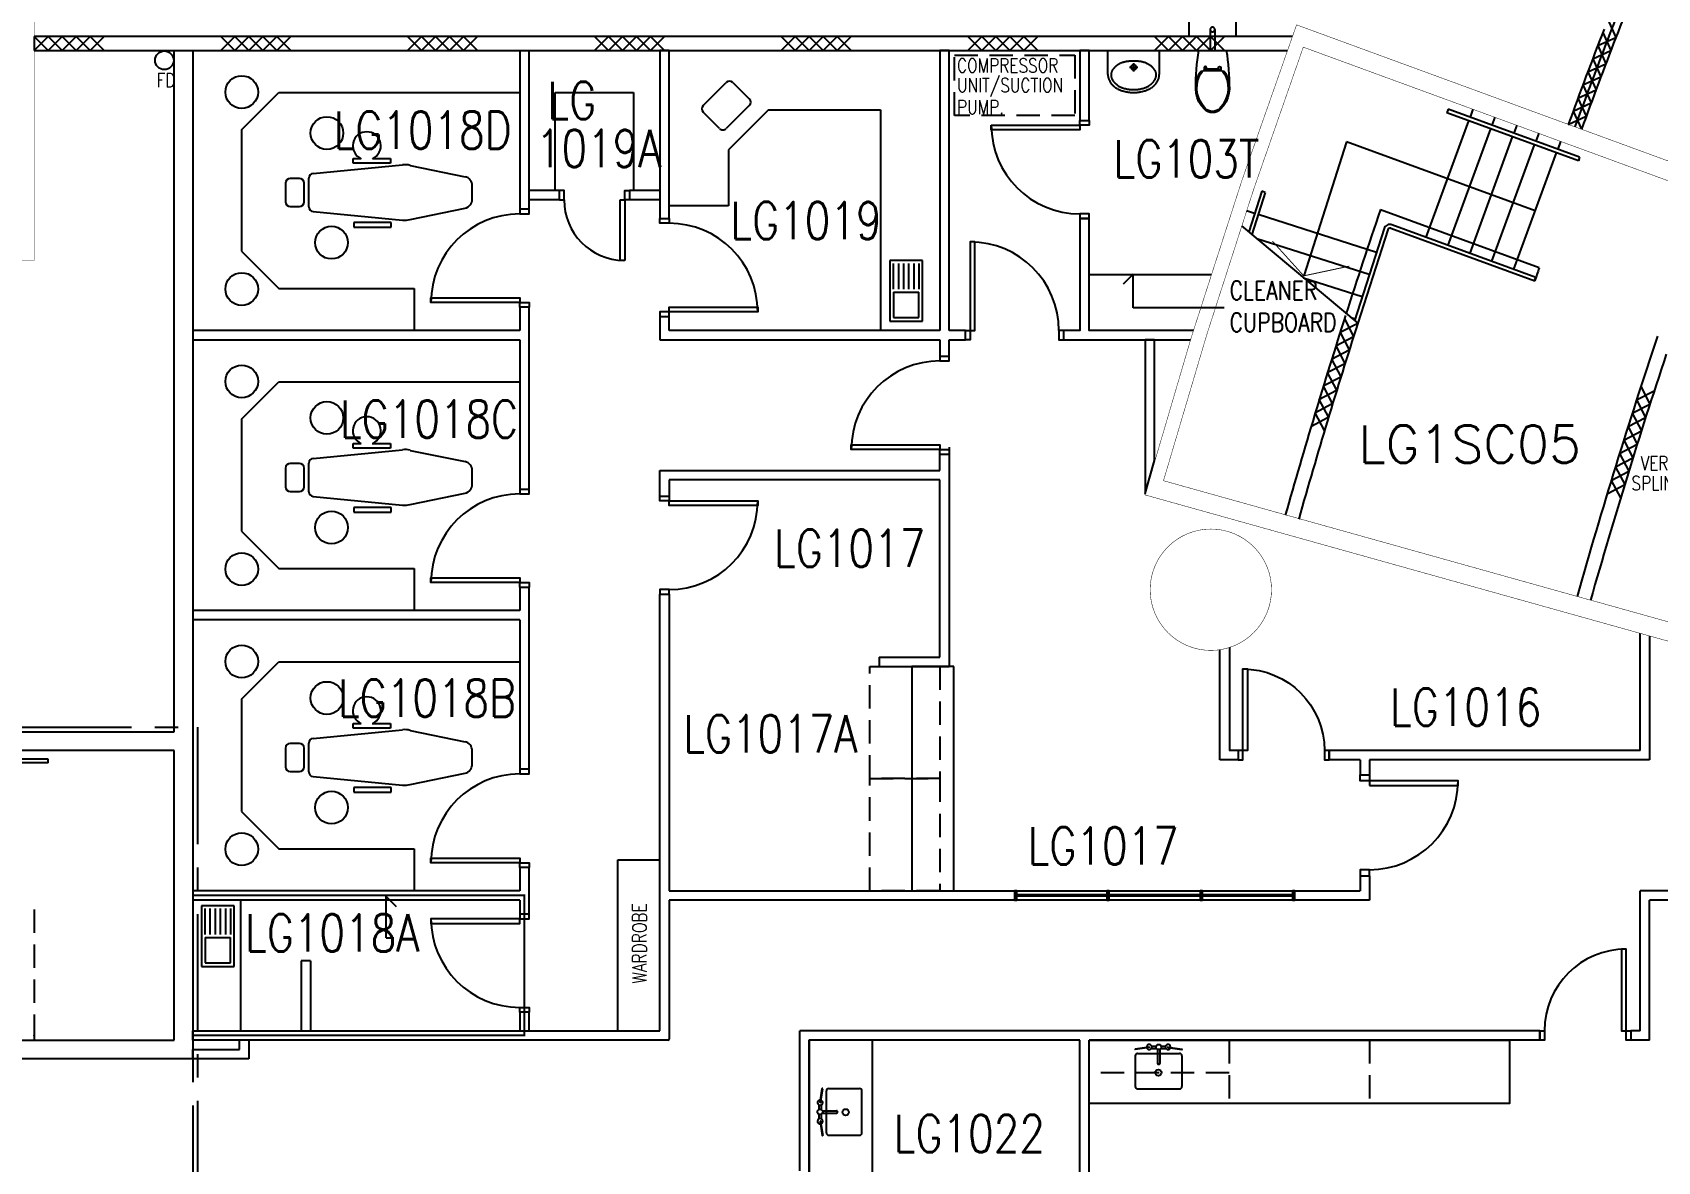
# Model space of a CAD drawing. Extents: x -163000 to 184253, y -124935 to 90032.
# Drawn here: x -78017 to -60614, y -77101 to -65007 of the extents above; entities that cross this region are included whole.
import ezdxf

# ---------------------------------------------------------------- set-up
doc = ezdxf.new("R2010")
doc.units = 0
doc.header["$LTSCALE"] = 1000
doc.header["$MEASUREMENT"] = 0
for name, pattern in [('s1118a$0$CENTER', [2, 1.25, -0.25, 0.25, -0.25]), ('s1118a$0$HIDDEN', [0.375, 0.25, -0.125]), ('s1118a$0$PHANTOM2', [1.25, 0.625, -0.125, 0.125, -0.125, 0.125, -0.125]), ('s4118a$0$HIDDEN', [0.375, 0.25, -0.125])]:
    doc.linetypes.add(name, pattern=pattern)
doc.layers.get('0').update_dxf_attribs({"linetype": 'CONTINUOUS'})
for name, color, linetype in [('s1118a$0$17', 14, 'CONTINUOUS'), ('s1118a$0$20', 7, 'CONTINUOUS'), ('s1118a$0$22', 7, 'CONTINUOUS'), ('s1118a$0$25', 7, 'CONTINUOUS'), ('s1118a$0$30', 2, 'CONTINUOUS'), ('s1118a$0$31', 10, 'CONTINUOUS'), ('s1118a$0$45', 7, 'CONTINUOUS'), ('s1118a$0$48', 7, 'CONTINUOUS'), ('s1118a$0$49', 7, 'CONTINUOUS'), ('s1118a$0$6', 7, 'CONTINUOUS'), ('s1118a$0$7', 7, 'CONTINUOUS'), ('s1118a$0$DIM', 6, 'CONTINUOUS'), ('s1118a$0$FURNITURE', 4, 'CONTINUOUS'), ('s1118a$0$ROOM-NO', 4, 'CONTINUOUS'), ('s4118a$0$11', 7, 'CONTINUOUS'), ('s4118a$0$17', 14, 'CONTINUOUS'), ('s4118a$0$20', 7, 'CONTINUOUS'), ('s4118a$0$21', 7, 'CONTINUOUS'), ('s4118a$0$22', 7, 'CONTINUOUS'), ('s4118a$0$25', 7, 'CONTINUOUS'), ('s4118a$0$30', 2, 'CONTINUOUS'), ('s4118a$0$48', 7, 'CONTINUOUS'), ('s4118a$0$6', 7, 'CONTINUOUS'), ('s4118a$0$DIM', 6, 'CONTINUOUS'), ('s4118a$0$FURNITURE', 4, 'CONTINUOUS'), ('s4118a$0$Glazed', 2, 'CONTINUOUS'), ('s4118a$0$ROOM-NO', 4, 'CONTINUOUS')]:
    doc.layers.add(name, color=color, linetype=linetype)
doc.styles.add('s1118a$0$STANDARD', font='SIMPLEX', dxfattribs={"width": 0.8})
doc.styles.add('s4118a$0$STANDARD', font='SIMPLEX')

# ---------------------------------------------------------------- blocks, each defined once
blk = doc.blocks.new('s1118a$0$CHAT15')
at = {"layer": 's1118a$0$22', "color": 14, "linetype": 'Continuous'}
for points in [[(0, 0), (0.15, 0.15), (0.3, 0), (0.45, 0.15), (0.6, 0), (0.75, 0.15)], [(0, 0.15), (0.15, 0), (0.3, 0.15), (0.45, 0), (0.6, 0.15), (0.75, 0)]]:
    blk.add_lwpolyline(points, dxfattribs=at)
blk = doc.blocks.new('s1118a$0$WHB')
at = {"layer": 's1118a$0$49', "color": 2, "linetype": 'Continuous'}
for p, q in [((-0.275, -0.1358), (-0.275, -0.224)), ((-0.319, -0.18), (-0.231, -0.18))]:
    blk.add_line(p, q, dxfattribs=at)
blk.add_lwpolyline([(-0.5499, -0.257), (-0.5499, 0), (0, 0), (0, -0.257)], dxfattribs=at)
for points in [[(-0.2749, -0.1127, 0.004239), (-0.289204, -0.113251, 0.002651), (-0.3035, -0.114, 0.003533), (-0.31721, -0.114869, 0.006003), (-0.3309, -0.116, 0.015073), (-0.34193, -0.117427, 0.005128), (-0.3529, -0.1193, 0.012086), (-0.365606, -0.121897, 0.007915), (-0.3782, -0.125, 0.017555), (-0.394382, -0.129857, 0.016389), (-0.4102, -0.1358, 0.012678), (-0.421941, -0.140931, 0.028606), (-0.4332, -0.147, 0.005075), (-0.441524, -0.152288, 0.008504), (-0.4497, -0.1578, 0.002696), (-0.457488, -0.163282, 0.012777), (-0.4651, -0.169, 0.01603), (-0.471331, -0.174302, 0.016779), (-0.4772, -0.18, 0.006146), (-0.482301, -0.18541, 0.012077), (-0.4872, -0.191, 0.004888), (-0.491647, -0.196462, 0.003638), (-0.496, -0.202, 0.008947), (-0.499981, -0.207341, 0.006073), (-0.5038, -0.2128, 0.039408), (-0.506807, -0.218138, 0.017301), (-0.5092, -0.2238, 0.017623), (-0.513063, -0.234644, 0.033372), (-0.5158, -0.2458, 0.018563), (-0.516526, -0.251381, 0.012968), (-0.5169, -0.257, 0.012131), (-0.517005, -0.262402, 0.016663), (-0.5168, -0.2678, 0.029632), (-0.515325, -0.278934, 0.031912), (-0.5125, -0.2898, 0.01542), (-0.510432, -0.295474, 0.017108), (-0.508, -0.301, 0.002382), (-0.505364, -0.306433, 0.00952), (-0.5026, -0.3118, 0.009627), (-0.499383, -0.317448, 0.005168), (-0.496, -0.323, 0.013642), (-0.4923, -0.328605, 0.013648), (-0.4883, -0.334, 0.020386), (-0.483532, -0.339563, 0.012995), (-0.4784, -0.3448, 0.006177), (-0.472406, -0.350518, 0.012992), (-0.4662, -0.356, 0.001911), (-0.459656, -0.361407, -0.00085), (-0.4531, -0.3668, -0.002763), (-0.446549, -0.372299, 0.002623), (-0.44, -0.3778, 0.05247), (-0.430413, -0.38396, 0.00623), (-0.4201, -0.389, 0.021349), (-0.40648, -0.394932, 0.010161), (-0.3925, -0.4, 0.016064), (-0.372847, -0.406015, 0.009991), (-0.3529, -0.411, 0.017366), (-0.335986, -0.414265, 0.012989), (-0.3189, -0.4165, 0.01392), (-0.296931, -0.418207, 0.013692), (-0.2749, -0.4187, 0.012459), (-0.252921, -0.41804, 0.012166), (-0.231, -0.4163, 0.011998), (-0.213873, -0.414128, 0.016069), (-0.1969, -0.411, 0.011274), (-0.176834, -0.406224, 0.025447), (-0.1572, -0.4, 0.011112), (-0.144438, -0.394863, 0.017831), (-0.132, -0.389, 0.002905), (-0.121887, -0.383776, 0.025327), (-0.1121, -0.378, 0.00801), (-0.10424, -0.372551, 0.011565), (-0.0966, -0.3668, 0.003173), (-0.089937, -0.361475, 0.008314), (-0.0834, -0.356, 0.007853), (-0.077264, -0.350493, 0.007586), (-0.0713, -0.3448, 0.011579), (-0.066181, -0.339552, 0.019406), (-0.0614, -0.334, 0.014434), (-0.057382, -0.328617, 0.016024), (-0.0537, -0.323, 0.005126), (-0.050381, -0.31744, 0.007114), (-0.0472, -0.3118, 0.007738), (-0.044393, -0.306429, 0.002848), (-0.0417, -0.301, 0.021656), (-0.039297, -0.295482, 0.014757), (-0.0373, -0.2898, 0.027907), (-0.034472, -0.279028, 0.034296), (-0.033, -0.268, 0.016613), (-0.032856, -0.262501, 0.009533), (-0.033, -0.257, 0.010392), (-0.033345, -0.251385, 0.017332), (-0.034, -0.2458, 0.037977), (-0.036661, -0.234723, 0.020366), (-0.0406, -0.224, 0.016669), (-0.043134, -0.21826, 0.03136), (-0.0462, -0.2128, 0.006089), (-0.049858, -0.207335, 0.01105), (-0.0537, -0.202, 0.005719), (-0.05808, -0.196344, 0.006781), (-0.0626, -0.1908, 0.012108), (-0.067454, -0.185313, 0.005553), (-0.0725, -0.18, 0.016017), (-0.078354, -0.174343, 0.010389), (-0.0845, -0.169, 0.020034), (-0.092125, -0.163162, 0.010765), (-0.1001, -0.1578, 0.013175), (-0.109299, -0.15223, 0.005172), (-0.1187, -0.147, 0.012528), (-0.130085, -0.141168, 0.007684), (-0.1417, -0.1358, 0.017552), (-0.156402, -0.129848, 0.019466), (-0.1715, -0.125, 0.012068), (-0.184124, -0.121804, 0.015156), (-0.1969, -0.1193, 0.00473), (-0.20783, -0.117603, 0.008692), (-0.2188, -0.1162, 0.005092), (-0.232536, -0.114838, 0.0067), (-0.2463, -0.1138, 0.005974), (-0.260594, -0.113101, 0.004448), (-0.2749, -0.1127)], [(-0.5499, -0.257, -0.002263), (-0.549724, -0.267938, 0.036796), (-0.5488, -0.2788, 0.020421), (-0.546385, -0.289895, 0.014498), (-0.5432, -0.3008, 0.010932), (-0.539394, -0.312137, 0.038908), (-0.5345, -0.323, 0.008498), (-0.528085, -0.334012, 0.008482), (-0.5213, -0.3448, -0.000875), (-0.517665, -0.350522, 0.031206), (-0.5137, -0.356, 0.012082), (-0.508833, -0.361474, 0.003111), (-0.5038, -0.3668, 0.003418), (-0.498358, -0.372457, 0.006942), (-0.4928, -0.378, 0.02136), (-0.486346, -0.383668, 0.004577), (-0.4796, -0.389, 0.010329), (-0.472016, -0.394741, 0.020459), (-0.4641, -0.4, 0.011097), (-0.454214, -0.405612, 0.000222), (-0.4442, -0.411, 0.005265), (-0.433797, -0.416491, 0.003486), (-0.4233, -0.4218, 0.03693), (-0.407126, -0.428284, 0.017242), (-0.3903, -0.433, 0.00772), (-0.365676, -0.438744, 0.00623), (-0.3409, -0.4438, 0.007249), (-0.329931, -0.445752, 0.011082), (-0.3189, -0.4473, 0.017141), (-0.296937, -0.44907, 0.013335), (-0.2749, -0.4495, 0.011832), (-0.252918, -0.448864, 0.013868), (-0.231, -0.4471, 0.010346), (-0.219921, -0.445647, 0.007504), (-0.2089, -0.4438, 0.007334), (-0.183976, -0.438946, 0.014721), (-0.1593, -0.433, 0.021098), (-0.143742, -0.427981, 0.016671), (-0.1286, -0.4218, 0.002597), (-0.116958, -0.416588, 0.013831), (-0.1055, -0.411, 0.006107), (-0.095486, -0.405597, 0.013889), (-0.0857, -0.3998, 0.009703), (-0.077806, -0.394602, 0.01659), (-0.0702, -0.389, 0.007376), (-0.063502, -0.383568, 0.018682), (-0.0571, -0.3778, 0.004037), (-0.051612, -0.372338, 0.002917), (-0.0462, -0.3668, 0.003488), (-0.041091, -0.361454, 0.007308), (-0.0361, -0.356, 0.034111), (-0.032062, -0.350644, 0.001258), (-0.0284, -0.345, 0.012547), (-0.021568, -0.33404, 0.008451), (-0.0152, -0.3228, 0.032813), (-0.01028, -0.312022, 0.01499), (-0.0064, -0.3008, 0.017513), (-0.003328, -0.2899, 0.020828), (-0.0011, -0.2788, 0.031844), (-0.000225, -0.267931, -0.001864), (0, -0.257)]]:
    blk.add_lwpolyline(points, format="xyb", dxfattribs=at)
blk.add_circle((-0.274896, -0.179899), 0.0275, dxfattribs=at)
blk = doc.blocks.new('s1118a$0$WC')
at = {"layer": 's1118a$0$49', "color": 14, "linetype": 'Continuous'}
for p, q in [((-0.076, 0.214), (-0.076, 0.199)), ((0.076, 0.199), (-0.076, 0.199)), ((0.076, 0.214), (0.076, 0.199))]:
    blk.add_line(p, q, dxfattribs=at)
at = {"layer": 's1118a$0$49', "color": 14, "linetype": 's1118a$0$HIDDEN'}
for p, q in [((-0.025, -0.225), (-0.025, 0)), ((0.025, -0.225), (0.025, 0))]:
    blk.add_line(p, q, dxfattribs=at)
at = {"layer": 's1118a$0$49', "color": 14, "linetype": 'Continuous'}
for points in [[(0.106, 0.223), (0.123, 0.223, 0.064397), (0.151, 0.267, 0.312063), (0.087, 0.629, 0.200897), (0, 0.665, 0.200897), (-0.087, 0.629, 0.312063), (-0.151, 0.267, 0.064397), (-0.123, 0.223), (-0.106, 0.223)], [(-0.18, 0.406, 0.045439), (-0.147, 0), (0.147, 0, 0.045439), (0.18, 0.406, -0.205215)], [(-0.064, 0.199), (-0.064, 0.184, -1), (-0.088, 0.184), (-0.088, 0.214)], [(0.064, 0.199), (0.064, 0.184, 1), (0.088, 0.184), (0.088, 0.214)]]:
    blk.add_lwpolyline(points, format="xyb", dxfattribs=at)
blk.add_lwpolyline([(0, 0.653, 0.200897), (-0.078, 0.62, 0.312063), (-0.139, 0.272, 0.096006), (-0.097, 0.214), (0.097, 0.214, 0.096006), (0.139, 0.272, 0.312063), (0.078, 0.62, 0.200897)], format="xyb", close=True, dxfattribs=at)
blk.add_lwpolyline([(-0.25, -0.325), (0.25, -0.325), (0.25, -0.15), (-0.25, -0.15)], close=True, dxfattribs=at)
at = {"layer": 's1118a$0$49', "color": 14, "linetype": 's1118a$0$HIDDEN'}
blk.add_circle((0, -0.225), 0.025, dxfattribs=at)
blk = doc.blocks.new('s1118a$0$MedicalSink')
at = {"layer": 's1118a$0$6'}
for p, q in [((-14273, 4724), (-14273, 4573)), ((-14247, 4724), (-14247, 4573)), ((-14257, 4563), (-14263, 4563))]:
    blk.add_line(p, q, dxfattribs=at)
blk.add_circle((-14260, 4748), 28, dxfattribs=at)
for centre, radius, start, end in [((-14360, 4748), 28, 202.4897, 192.2151), ((-14160, 4748), 28, 347.5759, 337.2985), ((-14263, 4573), 10, 180, 269.4331), ((-14257, 4573), 10, 269.4331, 0)]:
    blk.add_arc(centre, radius, start, end, dxfattribs=at)
at = {"layer": 's1118a$0$DIM', "linetype": 'Continuous'}
for p, q in [((-14513, 4723), (-14513, 4722)), ((-14363, 4748), (-14512, 4725)), ((-14362, 4743), (-14511, 4720)), ((-14360, 4747), (-14360, 4746)), ((-14336, 4734), (-14284, 4734)), ((-14334, 4759), (-14286, 4759)), ((-14236, 4734), (-14184, 4734)), ((-14234, 4759), (-14186, 4759)), ((-14161, 4747), (-14161, 4746)), ((-14160, 4743), (-14011, 4720)), ((-14158, 4748), (-14009, 4725)), ((-14008, 4723), (-14008, 4722))]:
    blk.add_line(p, q, dxfattribs=at)
blk.add_circle((-14263, 4474), 34.1, dxfattribs=at)
for centre, start, end in [((-14511, 4723), 103.0174, 193.0174), ((-14511, 4722), 193.0174, 283.0174), ((-14362, 4746), 13.0174, 103.0174), ((-14362, 4745), 283.0174, 13.0174), ((-14159, 4746), 76.9826, 166.9826), ((-14159, 4745), 166.9826, 256.9826), ((-14010, 4722), 256.9826, 346.9826), ((-14010, 4723), 346.9826, 76.9826)]:
    blk.add_arc(centre, 2, start, end, dxfattribs=at)
at = {"layer": 's1118a$0$FURNITURE', "linetype": 'Continuous'}
for p, q in [((-14510, 4655), (-14510, 4324)), ((-14485, 4680), (-14035, 4680)), ((-14010, 4655), (-14010, 4324)), ((-14485, 4299), (-14035, 4299))]:
    blk.add_line(p, q, dxfattribs=at)
for centre, start, end in [((-14485, 4655), 90, 180), ((-14035, 4655), 0, 90), ((-14485, 4324), 180, 270), ((-14035, 4324), 270, 0)]:
    blk.add_arc(centre, 25, start, end, dxfattribs=at)
blk = doc.blocks.new('s1118a')
at = {"layer": 's1118a$0$17'}
for p, q in [((-72375, -66700), (-72700, -66700)), ((-72375, -66800), (-72700, -66800)), ((-71300, -66700), (-71625, -66700)), ((-71300, -66800), (-71625, -66800)), ((-72800, -69900), (-72700, -69900)), ((-71300, -69975), (-71200, -69975)), ((-71300, -69975), (-71200, -69975)), ((-72800, -70950), (-72700, -70950)), ((-71300, -71025), (-71200, -71025)), ((-72800, -71200), (-76300, -71200)), ((-72800, -71300), (-76300, -71300)), ((-68949, -71700), (-68300, -71700)), ((-68949, -71800), (-68199, -71800)), ((-72700, -72900), (-72800, -72900)), ((-72700, -73950), (-72800, -73950)), ((-72800, -73950), (-72800, -74200)), ((-72800, -74200), (-76300, -74200)), ((-72800, -74300), (-76300, -74300)), ((-74230, -74704), (-74230, -74262)), ((-74230, -74262), (-74124, -74368)), ((-72800, -74300), (-72800, -74450)), ((-72700, -74450), (-72800, -74450)), ((-74230, -74704), (-74147, -74704)), ((-75040, -74950), (-75140, -74950)), ((-72700, -75500), (-72800, -75500)), ((-72800, -75500), (-72800, -75700))]:
    blk.add_line(p, q, dxfattribs=at)
at = {"layer": 's1118a$0$17', "linetype": 'Continuous'}
for p, q in [((-69800, -77200), (-69800, -75700)), ((-66800, -75700), (-69800, -75700)), ((-69700, -78690), (-69700, -75800)), ((-66800, -75800), (-69700, -75800))]:
    blk.add_line(p, q, dxfattribs=at)
at = {"layer": 's1118a$0$17', "linetype": 's1118a$0$PHANTOM2', "const_width": 20}
blk.add_lwpolyline([(-76300, -75750), (-72750, -75750), (-72750, -74250), (-76300, -74250)], dxfattribs=at)
at = {"layer": 's1118a$0$20', "color": 14, "linetype": 'Continuous'}
for p, q in [((-64526, -65050), (-78000, -65050)), ((-78000, -65050), (-78000, -65200)), ((-78000, -65200), (-64580, -65200)), ((-76500, -72500), (-76500, -65200)), ((-76500, -65200), (-76300, -65200)), ((-76300, -65200), (-76300, -76000)), ((-72800, -65200), (-72800, -66900)), ((-72700, -66900), (-72700, -65200)), ((-71200, -65200), (-71300, -65200)), ((-71300, -65200), (-71300, -67000)), ((-71200, -67000), (-71200, -65200)), ((-68299, -65200), (-68300, -68200)), ((-68200, -65200), (-68299, -65200)), ((-68200, -68200), (-68200, -65200)), ((-72375, -66800), (-72375, -66700)), ((-71625, -66700), (-71625, -66800)), ((-72700, -66900), (-72800, -66900)), ((-71300, -67000), (-71200, -67000)), ((-72700, -67950), (-72800, -67950)), ((-72800, -67950), (-72800, -68200)), ((-72700, -69900), (-72700, -67950)), ((-72800, -68200), (-76300, -68200)), ((-71300, -68050), (-71200, -68050)), ((-71300, -68050), (-71300, -68300)), ((-71200, -68200), (-71200, -68050)), ((-68300, -68200), (-71200, -68200)), ((-68025, -68200), (-68200, -68200)), ((-68025, -68300), (-68025, -68200)), ((-76300, -68300), (-72800, -68300)), ((-72800, -68300), (-72800, -69900)), ((-71300, -68300), (-68300, -68300)), ((-68300, -68300), (-68299, -68475)), ((-68200, -68475), (-68200, -68300)), ((-68200, -68300), (-68025, -68300)), ((-68299, -68475), (-68200, -68475)), ((-68300, -69700), (-68300, -69525)), ((-68300, -69525), (-68199, -69525)), ((-68200, -69450), (-68199, -71800)), ((-71300, -69700), (-68300, -69700)), ((-71300, -69975), (-71300, -69700)), ((-71300, -69700), (-68300, -69700)), ((-71300, -69975), (-71300, -69700)), ((-68300, -69800), (-71200, -69800)), ((-71200, -69800), (-71200, -69975)), ((-68300, -69800), (-71200, -69800)), ((-71200, -69800), (-71200, -69975)), ((-68300, -71700), (-68300, -69800)), ((-72800, -70950), (-72800, -71200)), ((-72700, -72900), (-72700, -70950)), ((-71300, -75690), (-71300, -71025)), ((-71200, -71025), (-71200, -74200)), ((-72800, -71300), (-72800, -72900)), ((-68300, -71300), (-68300, -71275)), ((-68300, -71300), (-68300, -71275)), ((-68949, -71700), (-68949, -71800)), ((-81350, -72500), (-76500, -72500)), ((-76500, -72700), (-81550, -72700)), ((-76500, -75800), (-76500, -72700)), ((-72700, -74450), (-72700, -73950)), ((-71300, -75700), (-71300, -73815)), ((-71200, -74200), (-67500, -74200)), ((-67500, -74300), (-71200, -74300)), ((-71200, -74300), (-71200, -75790)), ((-75140, -74950), (-75140, -75700)), ((-75040, -74950), (-75040, -75700)), ((-72700, -75700), (-72700, -75500)), ((-76300, -75800), (-76300, -75700)), ((-76300, -75700), (-71300, -75700)), ((-76300, -75700), (-71310, -75700)), ((-83250, -75800), (-76500, -75800)), ((-75800, -75800), (-76300, -75800)), ((-71210, -75800), (-76300, -75800)), ((-75800, -75900), (-75800, -75800)), ((-75700, -75800), (-75700, -76000)), ((-76300, -76000), (-83450, -76000)), ((-77200, -76000), (-77300, -76000)), ((-76300, -76000), (-76300, -75900)), ((-76300, -75900), (-75800, -75900)), ((-75700, -76000), (-76300, -76000))]:
    blk.add_line(p, q, dxfattribs=at)
at = {"layer": 's1118a$0$20', "color": 14, "linetype": 'Continuous', "const_width": 5}
blk.add_lwpolyline([(-79700, -67450), (-79700, -67250), (-78200, -67250), (-78200, -54850), (-78000, -54850), (-78000, -56150), (-75000, -56150), (-75000, -54850), (-74800, -54850), (-74800, -56350), (-76300, -56350), (-76300, -56550), (-76500, -56550), (-76500, -56350), (-78000, -56350), (-78000, -59900), (-77775, -59900), (-77775, -60100), (-78000, -60100), (-78000, -67450)], close=True, dxfattribs=at)
at = {"layer": 's1118a$0$20', "color": 14, "linetype": 'Continuous'}
blk.add_lwpolyline([(-66800, -65950), (-66700, -65950), (-66700, -65200), (-66800, -65200)], close=True, dxfattribs=at)
blk.add_lwpolyline([(-65585, -68200), (-66700, -68200), (-66700, -67000), (-66800, -67000), (-66800, -68200), (-66975, -68200), (-66975, -68300), (-65616, -68300)], dxfattribs=at)
for centre in [(-71310, -75690), (-71210, -75790)]:
    blk.add_arc(centre, 10, 270, 0, dxfattribs=at)
at = {"layer": 's1118a$0$25', "color": 10, "linetype": 'Continuous'}
for p, q in [((-77850, -72790), (-79872, -72790)), ((-77850, -72830), (-79861, -72830)), ((-77850, -72830), (-77850, -72790)), ((-77999, -75709), (-77999, -75799))]:
    blk.add_line(p, q, dxfattribs=at)
at = {"layer": 's1118a$0$25', "color": 10, "linetype": 's1118a$0$HIDDEN'}
blk.add_line((-78000, -74400), (-78000, -75800), dxfattribs=at)
at = {"layer": 's1118a$0$25', "color": 10, "linetype": 'Continuous'}
blk.add_point((-78000, -75750), dxfattribs=at)
at = {"layer": 's1118a$0$30', "color": 2, "linetype": 'Continuous'}
for p, q in [((-71725, -67450), (-71725, -66800)), ((-71725, -66800), (-71675, -66800)), ((-71675, -66800), (-71675, -67450)), ((-71675, -67450), (-71725, -67450))]:
    blk.add_line(p, q, dxfattribs=at)
for points in [[(-66800, -65950), (-66700, -65950), (-66700, -66000), (-66800, -66000)], [(-67750, -66000), (-66800, -66000), (-66800, -66050), (-67750, -66050)], [(-66800, -67000), (-66700, -67000), (-66700, -66950), (-66800, -66950)], [(-67975, -68200), (-67925, -68200), (-67925, -67250), (-67975, -67250)], [(-72800, -67900), (-73750, -67900), (-73750, -67850), (-72800, -67850)], [(-71200, -68000), (-71200, -67950), (-70250, -67950), (-70250, -68000)], [(-68299, -69475), (-69249, -69475), (-69249, -69425), (-68299, -69425)], [(-71200, -70025), (-70250, -70025), (-70250, -70075), (-71200, -70075)], [(-72800, -70900), (-73750, -70900), (-73750, -70850), (-72800, -70850)], [(-72800, -73900), (-73750, -73900), (-73750, -73850), (-72800, -73850)], [(-72800, -74500), (-73750, -74500), (-73750, -74550), (-72800, -74550)]]:
    blk.add_lwpolyline(points, close=True, dxfattribs=at)
for points in [[(-72375, -66800), (-72325, -66800), (-72325, -66700), (-72375, -66700)], [(-71625, -66800), (-71675, -66800), (-71675, -66700), (-71625, -66700)], [(-72800, -66900), (-72800, -66950), (-72700, -66950), (-72700, -66900)], [(-71200, -67000), (-71200, -67050), (-71300, -67050), (-71300, -67000)], [(-72800, -67950), (-72800, -67900), (-72700, -67900), (-72700, -67950)], [(-71200, -68050), (-71200, -68000), (-71300, -68000), (-71300, -68050)], [(-68025, -68200), (-67975, -68200), (-67975, -68300), (-68025, -68300)], [(-66975, -68200), (-67025, -68200), (-67025, -68300), (-66975, -68300)], [(-68299, -68475), (-68299, -68525), (-68199, -68525), (-68199, -68475)], [(-68299, -69525), (-68299, -69475), (-68199, -69475), (-68199, -69525)], [(-72800, -69900), (-72800, -69950), (-72700, -69950), (-72700, -69900)], [(-71200, -69975), (-71200, -70025), (-71300, -70025), (-71300, -69975)], [(-72800, -70950), (-72800, -70900), (-72700, -70900), (-72700, -70950)], [(-71200, -71025), (-71200, -70975), (-71300, -70975), (-71300, -71025)], [(-72800, -72900), (-72800, -72950), (-72700, -72950), (-72700, -72900)], [(-72800, -73950), (-72800, -73900), (-72700, -73900), (-72700, -73950)], [(-72800, -74450), (-72800, -74500), (-72700, -74500), (-72700, -74450)], [(-72800, -75500), (-72800, -75450), (-72700, -75450), (-72700, -75500)]]:
    blk.add_lwpolyline(points, dxfattribs=at)
at = {"layer": 's1118a$0$30'}
for points in [[(-67475, -74200), (-67500, -74200), (-67500, -74300), (-67475, -74300)], [(-69700, -78690), (-69020, -78690), (-69020, -75800), (-69700, -75800)]]:
    blk.add_lwpolyline(points, close=True, dxfattribs=at)
at = {"layer": 's1118a$0$30', "color": 2, "linetype": 'Continuous'}
for centre, start, end in [((-66800, -66000), 180, 270), ((-72800, -67900), 90, 180), ((-71200, -68000), 0, 90), ((-67975, -68200), 0, 90), ((-68299, -69475), 90, 180), ((-72800, -70900), 90, 180), ((-71200, -70025), 270, 0), ((-72800, -73900), 90, 180), ((-72800, -74500), 180, 270)]:
    blk.add_arc(centre, 950, start, end, dxfattribs=at)
at = {"layer": 's1118a$0$30'}
blk.add_arc((-71675, -66800), 650, 180, 269.1975, dxfattribs=at)
at = {"layer": 's1118a$0$31'}
for p, q in [((-75780, -66049), (-75380, -65649)), ((-70134, -65835), (-70565, -66265)), ((-70134, -65835), (-68934, -65835)), ((-68934, -65835), (-68935, -68200)), ((-75780, -66049), (-75780, -67350)), ((-70565, -66265), (-70565, -66865)), ((-75013, -66517), (-74055, -66424)), ((-74584, -66408), (-74584, -66358)), ((-74584, -66358), (-74497, -66358)), ((-74184, -66408), (-74584, -66408)), ((-74377, -66358), (-74184, -66358)), ((-74184, -66358), (-74184, -66408)), ((-73973, -66431), (-73384, -66552)), ((-75308, -66621), (-75308, -66821)), ((-75158, -66571), (-75258, -66571)), ((-75108, -66821), (-75108, -66621)), ((-75058, -66875), (-75058, -66567)), ((-73308, -66792), (-73308, -66649)), ((-75258, -66871), (-75158, -66871)), ((-75013, -66925), (-74055, -67017)), ((-73973, -67011), (-73384, -66890)), ((-70565, -66865), (-71200, -66865)), ((-74576, -67042), (-74576, -67092)), ((-74176, -67042), (-74576, -67042)), ((-74576, -67092), (-74176, -67092)), ((-74176, -67092), (-74176, -67042)), ((-75780, -67350), (-75380, -67750)), ((-73930, -67750), (-73930, -68200)), ((-75780, -69149), (-75380, -68749)), ((-75780, -69149), (-75780, -70350)), ((-74584, -69410), (-74497, -69410)), ((-74584, -69460), (-74584, -69410)), ((-74378, -69410), (-74184, -69410)), ((-74184, -69410), (-74184, -69460)), ((-75013, -69569), (-74055, -69476)), ((-74184, -69460), (-74584, -69460)), ((-73973, -69483), (-73384, -69604)), ((-75308, -69673), (-75308, -69873)), ((-75158, -69623), (-75258, -69623)), ((-75108, -69873), (-75108, -69673)), ((-75058, -69927), (-75058, -69619)), ((-73308, -69845), (-73308, -69701)), ((-75258, -69923), (-75158, -69923)), ((-73973, -70063), (-73384, -69942)), ((-75013, -69977), (-74055, -70069)), ((-74176, -70094), (-74576, -70094)), ((-74576, -70094), (-74576, -70144)), ((-74176, -70144), (-74176, -70094)), ((-74576, -70144), (-74176, -70144)), ((-75780, -70350), (-75380, -70750)), ((-73930, -70750), (-73930, -71200)), ((-75780, -72149), (-75380, -71750)), ((-75780, -72149), (-75780, -73350)), ((-75013, -72569), (-74055, -72476)), ((-74584, -72460), (-74584, -72410)), ((-74584, -72410), (-74497, -72410)), ((-74184, -72460), (-74584, -72460)), ((-74378, -72410), (-74184, -72410)), ((-74184, -72410), (-74184, -72460)), ((-73973, -72483), (-73384, -72604)), ((-75309, -72673), (-75309, -72873)), ((-75159, -72623), (-75259, -72623)), ((-75109, -72873), (-75109, -72673)), ((-75059, -72927), (-75059, -72619)), ((-73309, -72845), (-73309, -72701)), ((-75259, -72923), (-75159, -72923)), ((-75013, -72977), (-74055, -73069)), ((-73973, -73063), (-73384, -72942)), ((-74576, -73094), (-74576, -73144)), ((-74176, -73094), (-74576, -73094)), ((-74576, -73144), (-74176, -73144)), ((-74176, -73144), (-74176, -73094)), ((-75780, -73350), (-75380, -73750)), ((-73930, -73750), (-73930, -74200))]:
    blk.add_line(p, q, dxfattribs=at)
at = {"layer": 's1118a$0$31', "linetype": 'Continuous'}
for p, q in [((-75380, -65649), (-72800, -65649)), ((-75380, -67750), (-73930, -67750)), ((-75380, -68749), (-72800, -68749)), ((-75380, -70750), (-73930, -70750)), ((-75380, -71750), (-72800, -71750)), ((-75380, -73750), (-73930, -73750)), ((-71750, -73870), (-71300, -73870)), ((-71750, -75700), (-71750, -73870)), ((-75790, -74300), (-75790, -75700))]:
    blk.add_line(p, q, dxfattribs=at)
at = {"layer": 's1118a$0$31', "color": 10, "linetype": 'Continuous'}
for p, q in [((-72420, -66700), (-72420, -65650)), ((-72420, -65650), (-71580, -65650)), ((-71580, -65650), (-71580, -66700))]:
    blk.add_line(p, q, dxfattribs=at)
at = {"layer": 's1118a$0$31', "color": 2, "linetype": 'Continuous'}
blk.add_line((-66700, -67600), (-65396, -67600), dxfattribs=at)
at = {"layer": 's1118a$0$31'}
for centre in [(-74864, -66084), (-74815, -67258), (-74864, -69136), (-74815, -70310), (-74864, -72136), (-74815, -73310)]:
    blk.add_circle(centre, 175, dxfattribs=at)
for centre, radius, start, end in [((-74437, -66221), 150, 293.3915, 246.6085), ((-74033, -66673), 250, 76.0565, 95), ((-75258, -66621), 50, 90, 180), ((-75158, -66621), 50, 0, 90), ((-75008, -66567), 50, 95, 180), ((-73408, -66649), 100, 0, 76.0565), ((-75258, -66821), 50, 180, 270), ((-75158, -66821), 50, 270, 0), ((-73408, -66792), 100, 283.9435, 0), ((-75008, -66875), 50, 180, 265), ((-74033, -66768), 250, 265, 283.9435), ((-74437, -69273), 150, 293.3915, 246.6085), ((-75008, -69619), 50, 95, 180), ((-74033, -69725), 250, 76.0565, 95), ((-73408, -69701), 100, 0, 76.0565), ((-75258, -69673), 50, 90, 180), ((-75158, -69673), 50, 0, 90), ((-75258, -69873), 50, 180, 270), ((-75158, -69873), 50, 270, 0), ((-75008, -69927), 50, 180, 265), ((-73408, -69845), 100, 283.9435, 0), ((-74033, -69820), 250, 265, 283.9435), ((-74437, -72273), 150, 293.3915, 246.6085), ((-75009, -72619), 50, 95, 180), ((-74033, -72725), 250, 76.0565, 95), ((-75259, -72673), 50, 90, 180), ((-75159, -72673), 50, 0, 90), ((-73409, -72701), 100, 0, 76.0565), ((-75259, -72873), 50, 180, 270), ((-75159, -72873), 50, 270, 0), ((-73409, -72845), 100, 283.9435, 0), ((-75009, -72927), 50, 180, 265), ((-74033, -72820), 250, 265, 283.9435)]:
    blk.add_arc(centre, radius, start, end, dxfattribs=at)
at = {"layer": 's1118a$0$45', "color": 2, "linetype": 'Continuous'}
blk.add_circle((-76605, -65305), 100, dxfattribs=at)
at = {"layer": 's1118a$0$48'}
for p, q in [((-66231, -67597), (-66337, -67703)), ((-66231, -67955), (-66231, -67597)), ((-65254, -67955), (-66231, -67955))]:
    blk.add_line(p, q, dxfattribs=at)
at = {"layer": 's1118a$0$49', "linetype": 's1118a$0$HIDDEN'}
for p, q in [((-68144, -65250), (-66853, -65250)), ((-68144, -65897), (-68144, -65250)), ((-66853, -65250), (-66853, -65897)), ((-66853, -65897), (-68144, -65897))]:
    blk.add_line(p, q, dxfattribs=at)
at = {"layer": 's1118a$0$49'}
for p, q in [((-70836, -65789), (-70588, -65541)), ((-70518, -65541), (-70341, -65718)), ((-70659, -66036), (-70836, -65860)), ((-70341, -65789), (-70588, -66036)), ((-68485, -67450), (-68835, -67450)), ((-68835, -67450), (-68835, -68100)), ((-68796, -67758), (-68796, -67480)), ((-68741, -67758), (-68741, -67480)), ((-68686, -67758), (-68686, -67480)), ((-68631, -67758), (-68631, -67480)), ((-68576, -67758), (-68576, -67480)), ((-68521, -67758), (-68521, -67480)), ((-68485, -68100), (-68485, -67450)), ((-68795, -67790), (-68795, -68060)), ((-68795, -67790), (-68525, -67790)), ((-68525, -68060), (-68525, -67790)), ((-68835, -68100), (-68485, -68100)), ((-68795, -68060), (-68525, -68060)), ((-76207, -74362), (-76207, -75012)), ((-75857, -74362), (-76207, -74362)), ((-76168, -74670), (-76168, -74392)), ((-76113, -74670), (-76113, -74392)), ((-76058, -74670), (-76058, -74392)), ((-76003, -74670), (-76003, -74392)), ((-75948, -74670), (-75948, -74392)), ((-75893, -74670), (-75893, -74392)), ((-75857, -75012), (-75857, -74362)), ((-76167, -74702), (-75897, -74702)), ((-76167, -74702), (-76167, -74972)), ((-75897, -74972), (-75897, -74702)), ((-76167, -74972), (-75897, -74972)), ((-76207, -75012), (-75857, -75012))]:
    blk.add_line(p, q, dxfattribs=at)
for centre in [(-75777, -65645), (-75777, -67755), (-75777, -68745), (-75777, -70755), (-75777, -71745), (-75777, -73755)]:
    blk.add_circle(centre, 175, dxfattribs=at)
for centre, start, end in [((-70553, -65577), 45, 135), ((-70376, -65754), 315, 45), ((-70800, -65824), 135, 225), ((-70624, -66001), 225, 315)]:
    blk.add_arc(centre, 50, start, end, dxfattribs=at)
at = {"layer": 's1118a$0$7', "color": 4, "linetype": 's1118a$0$CENTER'}
for points in [[(-76298, -32288), (-76300, -32500), (-78250, -32500), (-78250, -72500), (-76300, -72500), (-76300, -82250), (-76306, -83300), (-76000, -83300), (-76000, -83500)], [(-76250, -32300), (-76250, -32550), (-78168, -32539), (-78207, -72450), (-76250, -72450), (-76250, -82200), (-76256, -83250), (-75950, -83250), (-75950, -83500)]]:
    blk.add_lwpolyline(points, dxfattribs=at)
at = {"layer": 's1118a$0$FURNITURE', "linetype": 's1118a$0$HIDDEN'}
for points in [[(-69049, -71800), (-68299, -71800), (-68299, -73000), (-69049, -73000)], [(-69049, -73000), (-68299, -73000), (-68299, -74200), (-69049, -74200)]]:
    blk.add_lwpolyline(points, close=True, dxfattribs=at)
at = {"layer": 's1118a$0$FURNITURE'}
blk.add_lwpolyline([(-68149, -71800), (-68599, -71800), (-68599, -74200), (-68149, -74200)], close=True, dxfattribs=at)
at = {"xscale": 999.9979999999999, "yscale": 999.9979999999999, "zscale": 1000}
for p in [(-78000, -65200), (-76000, -65200), (-74000, -65200), (-72000, -65200), (-70000, -65200), (-68000, -65200), (-66000, -65200)]:
    blk.add_blockref('s1118a$0$CHAT15', p, dxfattribs=at)
at = {"layer": 's1118a$0$49', "xscale": 999.9979999999999, "zscale": 1000}
for name, p, yscale in [('s1118a$0$WC', (-65380, -65200), -999.9979999999999), ('s1118a$0$WHB', (-65950, -65200), 999.9979999999999)]:
    blk.add_blockref(name, p, dxfattribs=dict(at, yscale=yscale))
at = {"layer": 's1118a$0$DIM', "rotation": 90}
blk.add_blockref('s1118a$0$MedicalSink', (-64835, -62310), dxfattribs=at)
at = {"layer": 's1118a$0$31', "style": 's1118a$0$STANDARD', "width": 0.8}
blk.add_text('WARDROBE', height=150, rotation=90, dxfattribs=at).set_placement((-71443, -75194))
at = {"layer": 's1118a$0$45', "color": 2, "linetype": 'Continuous', "style": 's1118a$0$STANDARD', "width": 0.8}
blk.add_text('FD', height=150, dxfattribs=at).set_placement((-76689, -65592))
at = {"layer": 's1118a$0$48', "style": 's1118a$0$STANDARD', "width": 0.8}
for s, p in [('CLEANER', (-65197, -67870)), ('CUPBOARD', (-65197, -68213))]:
    blk.add_text(s, height=200, dxfattribs=at).set_placement(p)
at = {"layer": 's1118a$0$49', "style": 's1118a$0$STANDARD', "width": 0.8}
for s, p in [('COMPRESSOR', (-68116, -65435)), ('UNIT/SUCTION', (-68116, -65647)), ('PUMP.', (-68116, -65882))]:
    blk.add_text(s, height=150, dxfattribs=at).set_placement(p)
at = {"layer": 's1118a$0$ROOM-NO', "style": 's1118a$0$STANDARD', "width": 0.8}
for s, p in [('LG', (-72502, -65935)), ('LG1018D', (-74793, -66252)), ('1019A', (-72626, -66449)), ('LG103T', (-66440, -66560)), ('LG1019', (-70543, -67222)), ('LG1018C', (-74724, -69348)), ('LG1017', (-70075, -70732)), ('LG1018B', (-74746, -72336)), ('LG1017A', (-71048, -72719)), ('LG1018A', (-75740, -74853))]:
    blk.add_text(s, height=400, dxfattribs=at).set_placement(p)
blk = doc.blocks.new('s4118a$0$d875')
at = {"layer": 's4118a$0$30', "color": 2, "linetype": 'Continuous'}
blk.add_lwpolyline([(-86449.9, -74949.9), (-86449.9, -74074.9), (-86499.9, -74074.9), (-86499.9, -74949.9)], close=True, dxfattribs=at)
at = {"layer": 's4118a$0$30'}
for points in [[(-87374.9, -74949.9), (-87324.9, -74949.9), (-87324.9, -75049.9), (-87374.9, -75049.9)], [(-86449.9, -74949.9), (-86399.9, -74949.9), (-86399.9, -75049.9), (-86449.9, -75049.9)]]:
    blk.add_lwpolyline(points, close=True, dxfattribs=at)
blk.add_arc((-86449.9, -74949.9), 875, 90, 180, dxfattribs=at)
blk = doc.blocks.new('s4118a$0$MedicalSink')
at = {"layer": 's4118a$0$6'}
for p, q in [((-14273, 4724), (-14273, 4573)), ((-14247, 4724), (-14247, 4573)), ((-14257, 4563), (-14263, 4563))]:
    blk.add_line(p, q, dxfattribs=at)
blk.add_circle((-14260, 4748), 28, dxfattribs=at)
for centre, radius, start, end in [((-14360, 4748), 28, 202.4897, 192.2151), ((-14160, 4748), 28, 347.5759, 337.2985), ((-14263, 4573), 10, 180, 269.4331), ((-14257, 4573), 10, 269.4331, 0)]:
    blk.add_arc(centre, radius, start, end, dxfattribs=at)
at = {"layer": 's4118a$0$DIM', "linetype": 'Continuous'}
for p, q in [((-14513, 4723), (-14513, 4722)), ((-14363, 4748), (-14512, 4725)), ((-14362, 4743), (-14511, 4720)), ((-14360, 4747), (-14360, 4746)), ((-14336, 4734), (-14284, 4734)), ((-14334, 4759), (-14286, 4759)), ((-14236, 4734), (-14184, 4734)), ((-14234, 4759), (-14186, 4759)), ((-14161, 4747), (-14161, 4746)), ((-14160, 4743), (-14011, 4720)), ((-14158, 4748), (-14009, 4725)), ((-14008, 4723), (-14008, 4722))]:
    blk.add_line(p, q, dxfattribs=at)
blk.add_circle((-14263, 4474), 34.1, dxfattribs=at)
for centre, start, end in [((-14511, 4723), 103.0174, 193.0174), ((-14511, 4722), 193.0174, 283.0174), ((-14362, 4746), 13.0174, 103.0174), ((-14362, 4745), 283.0174, 13.0174), ((-14159, 4746), 76.9826, 166.9826), ((-14159, 4745), 166.9826, 256.9826), ((-14010, 4722), 256.9826, 346.9826), ((-14010, 4723), 346.9826, 76.9826)]:
    blk.add_arc(centre, 2, start, end, dxfattribs=at)
at = {"layer": 's4118a$0$FURNITURE', "linetype": 'Continuous'}
for p, q in [((-14510, 4655), (-14510, 4324)), ((-14485, 4680), (-14035, 4680)), ((-14010, 4655), (-14010, 4324)), ((-14485, 4299), (-14035, 4299))]:
    blk.add_line(p, q, dxfattribs=at)
for centre, start, end in [((-14485, 4655), 90, 180), ((-14035, 4655), 0, 90), ((-14485, 4324), 180, 270), ((-14035, 4324), 270, 0)]:
    blk.add_arc(centre, 25, start, end, dxfattribs=at)
blk = doc.blocks.new('s4118a')
at = {"layer": 's4118a$0$11', "color": 14, "linetype": 'Continuous', "const_width": 5}
for points in [[(-64480, -64925, 0.019272), (-66104, -69960, 0.019272)], [(-64408, -65164, 0.017812), (-65905, -69808, 0.017812)]]:
    blk.add_lwpolyline(points, format="xyb", dxfattribs=at)
for points in [[(-64408, -65164), (-58774, -67228), (-58706, -67041), (-64480, -64925)], [(-65906, -69808), (-61331, -71088), (-61282, -71101), (-60128, -71424), (-60182, -71616), (-66104, -69960)]]:
    blk.add_lwpolyline(points, dxfattribs=at)
at = {"layer": 's4118a$0$11', "color": 14, "linetype": 'Continuous'}
for radius, start, end in [(67149, 162.25872, 164.16571), (66999, 162.29264, 164.16571), (63905, 161.53366, 164.15082), (63755, 161.67247, 164.1503)]:
    blk.add_arc((0, -88500), radius, start, end, dxfattribs=at)
at = {"layer": 's4118a$0$17', "linetype": 'Continuous'}
for p, q in [((-65106, -72700), (-65200, -72700)), ((-65106, -72700), (-65199, -72700)), ((-60800, -72700), (-64131, -72700)), ((-65106, -72800), (-65300, -72800)), ((-63800, -72800), (-64131, -72800)), ((-63800, -72800), (-63800, -72960)), ((-60699, -72800), (-63699, -72800)), ((-63800, -74040), (-63800, -74200)), ((-63700, -74040), (-63700, -74100)), ((-60800, -75700), (-60800, -74200)), ((-57800, -74200), (-60800, -74200)), ((-60700, -75800), (-60700, -74300)), ((-57800, -74300), (-60700, -74300)), ((-61875, -75700), (-68300, -75700)), ((-60800, -75700), (-60900, -75700)), ((-60800, -75700), (-60900, -75700)), ((-66800, -75800), (-68300, -75800)), ((-66800, -77625), (-66800, -75800)), ((-66700, -77625), (-66700, -75800)), ((-61875, -75800), (-66700, -75800)), ((-60800, -75800), (-60900, -75800)), ((-60700, -75800), (-60900, -75800))]:
    blk.add_line(p, q, dxfattribs=at)
at = {"layer": 's4118a$0$17'}
for p, q in [((-65106, -72700), (-65106, -72800)), ((-64131, -72700), (-64131, -72800)), ((-63800, -72960), (-63700, -72960)), ((-63800, -74040), (-63700, -74040)), ((-61875, -75700), (-61875, -75800)), ((-60900, -75700), (-60900, -75800))]:
    blk.add_line(p, q, dxfattribs=at)
blk.add_lwpolyline([(-66000, -68300), (-66100, -68300), (-66100, -69945), (-66000, -69592)], close=True, dxfattribs=at)
at = {"layer": 's4118a$0$20', "color": 14, "linetype": 'Continuous'}
for p, q in [((-60800, -72700), (-60800, -71444)), ((-60699, -71472), (-60699, -72800)), ((-65300, -72800), (-65300, -71619)), ((-65199, -71595), (-65199, -72700)), ((-63699, -72800), (-63699, -72960)), ((-63699, -74040), (-63699, -74300)), ((-67475, -74200), (-63800, -74200)), ((-63699, -74300), (-67475, -74300))]:
    blk.add_line(p, q, dxfattribs=at)
for radius, start, end in [(65405, 158.08118, 159.91871), (65555, 158.96544, 159.91863)]:
    blk.add_arc((0, -88500), radius, start, end, dxfattribs=at)
at = {"layer": 's4118a$0$22', "color": 14, "linetype": 'Continuous'}
for p, q in [((-61147, -64867), (-61061, -65061)), ((-61254, -65147), (-61061, -65061)), ((-61201, -65007), (-61114, -65201)), ((-61308, -65288), (-61114, -65201)), ((-61254, -65147), (-61167, -65341)), ((-61361, -65428), (-61168, -65341)), ((-61361, -65428), (-61273, -65621)), ((-61308, -65288), (-61220, -65481)), ((-61413, -65569), (-61220, -65481)), ((-61413, -65569), (-61325, -65762)), ((-61518, -65850), (-61325, -65762)), ((-61466, -65709), (-61273, -65621)), ((-61466, -65710), (-61377, -65902)), ((-61570, -65991), (-61377, -65902)), ((-61518, -65850), (-61429, -66043)), ((-64014, -68218), (-63825, -68122)), ((-64014, -68219), (-63917, -68408)), ((-63968, -68076), (-63871, -68265)), ((-64060, -68362), (-63871, -68265)), ((-64060, -68363), (-63962, -68551)), ((-64151, -68650), (-63962, -68551)), ((-64106, -68507), (-64007, -68695)), ((-64105, -68506), (-63917, -68408)), ((-64196, -68793), (-64007, -68695)), ((-64151, -68650), (-64052, -68838)), ((-64240, -68937), (-64052, -68838)), ((-64196, -68794), (-64097, -68982)), ((-60838, -68942), (-60649, -68845)), ((-60792, -68800), (-60696, -68988)), ((-64285, -69082), (-64185, -69269)), ((-64284, -69082), (-64097, -68982)), ((-64240, -68938), (-64141, -69125)), ((-60885, -69086), (-60787, -69275)), ((-60884, -69086), (-60696, -68988)), ((-60839, -68943), (-60742, -69131)), ((-64328, -69226), (-64141, -69126)), ((-60930, -69229), (-60742, -69132)), ((-60930, -69230), (-60832, -69418)), ((-61020, -69517), (-60832, -69418)), ((-60976, -69374), (-60877, -69562)), ((-60975, -69373), (-60787, -69275)), ((-61065, -69661), (-60877, -69562)), ((-61021, -69518), (-60922, -69705)), ((-61109, -69805), (-60922, -69705)), ((-61065, -69662), (-60966, -69849)), ((-61153, -69949), (-60966, -69849)), ((-61110, -69806), (-61010, -69993))]:
    blk.add_line(p, q, dxfattribs=at)
blk.add_arc((0, -88500), 65480, 158.08118, 159.91871, dxfattribs=at)
at = {"layer": 's4118a$0$25', "color": 10, "linetype": 'Continuous'}
for p, q in [((-63092, -67198), (-62636, -65952)), ((-62856, -65828), (-62870, -65866)), ((-61462, -66382), (-62870, -65866)), ((-61448, -66344), (-62856, -65828)), ((-62591, -65829), (-62622, -65914)), ((-62356, -65915), (-62387, -66000)), ((-62857, -67284), (-62401, -66038)), ((-62622, -67370), (-62166, -66124)), ((-62121, -66001), (-62152, -66086)), ((-61886, -66087), (-61917, -66172)), ((-63945, -66179), (-64403, -67614)), ((-61924, -66919), (-63945, -66179)), ((-62387, -67456), (-61931, -66210)), ((-62153, -67542), (-61697, -66296)), ((-61652, -66173), (-61682, -66258)), ((-61448, -66344), (-61462, -66382)), ((-64853, -66708), (-64991, -67141)), ((-64815, -66720), (-64959, -67171)), ((-64815, -66720), (-64853, -66708)), ((-64929, -66946), (-65015, -66918)), ((-63625, -67362), (-64891, -66958)), ((-65069, -67077), (-63824, -68122)), ((-63542, -67108), (-63858, -68094)), ((-63504, -67120), (-63825, -68122)), ((-61929, -67670), (-63472, -67105)), ((-61919, -67631), (-63458, -67067)), ((-63701, -67600), (-64904, -67216)), ((-63777, -67839), (-64404, -67639)), ((-61933, -67668), (-61919, -67631)), ((-63853, -68077), (-63895, -68063))]:
    blk.add_line(p, q, dxfattribs=at)
at = {"layer": 's4118a$0$25', "color": 10, "linetype": 'Continuous', "const_width": 10}
for points in [[(-64403, -67614), (-64738, -67243)], [(-64403, -67614), (-63914, -67510)]]:
    blk.add_lwpolyline(points, dxfattribs=at)
at = {"layer": 's4118a$0$25', "color": 10, "linetype": 'Continuous'}
for centre, radius, start, end in [((-63481, -67128), 65, 69.8772, 162.2544), ((-63480, -67128), 25, 69.8705, 162.2683)]:
    blk.add_arc(centre, radius, start, end, dxfattribs=at)
at = {"layer": 's4118a$0$30', "linetype": 's4118a$0$HIDDEN'}
for p, q in [((-65200, -75800), (-65200, -76480)), ((-63700, -75800), (-63700, -76480))]:
    blk.add_line(p, q, dxfattribs=at)
at = {"layer": 's4118a$0$30', "color": 2, "linetype": 'Continuous'}
for points in [[(-63700, -72960), (-63700, -73025), (-63800, -73025), (-63800, -72960)], [(-63700, -74040), (-63700, -73975), (-63800, -73975), (-63800, -74040)]]:
    blk.add_lwpolyline(points, dxfattribs=at)
blk.add_lwpolyline([(-63700, -73075), (-62750, -73075), (-62750, -73025), (-63700, -73025)], close=True, dxfattribs=at)
at = {"layer": 's4118a$0$30'}
for points in [[(-67475, -74200), (-67500, -74200), (-67500, -74300), (-67475, -74300)], [(-66487, -74200), (-66512, -74200), (-66512, -74300), (-66487, -74300)], [(-65487, -74200), (-65512, -74200), (-65512, -74300), (-65487, -74300)], [(-64500, -74200), (-64525, -74200), (-64525, -74300), (-64500, -74300)], [(-66700, -75800), (-62200, -75800), (-62200, -76480), (-66700, -76480)]]:
    blk.add_lwpolyline(points, close=True, dxfattribs=at)
blk.add_arc((-63700, -73025), 950, 270, 0, dxfattribs=at)
at = {"layer": 's4118a$0$48', "color": 14}
blk.add_line((-61881, -67528), (-63582, -66905), dxfattribs=at)
for radius, start, end in [(67149, 161.2401, 162.24459), (65339, 161.27785, 161.4095)]:
    blk.add_arc((0, -88500), radius, start, end, dxfattribs=at)
at = {"layer": 's4118a$0$6'}
for p, q in [((-65969, -75901), (-65969, -76051)), ((-65943, -75901), (-65943, -76051))]:
    blk.add_line(p, q, dxfattribs=at)
at = {"layer": 's4118a$0$6', "color": 14, "linetype": 'Continuous', "const_width": 5}
blk.add_lwpolyline([(-64748, -70976, 1), (-66048, -70976, 1)], format="xyb", close=True, dxfattribs=at)
at = {"layer": 's4118a$0$FURNITURE', "linetype": 's4118a$0$HIDDEN'}
blk.add_lwpolyline([(-66700, -75800), (-65200, -75800), (-65200, -76150), (-66700, -76150)], close=True, dxfattribs=at)
at = {"layer": 's4118a$0$Glazed'}
blk.add_lwpolyline([(-67475, -74256), (-66512, -74256), (-66512, -74244), (-67475, -74244)], dxfattribs=at)
for points in [[(-65512, -74244), (-66487, -74244), (-66487, -74256), (-65512, -74256)], [(-64525, -74244), (-65487, -74244), (-65487, -74256), (-64525, -74256)]]:
    blk.add_lwpolyline(points, close=True, dxfattribs=at)
at = {"layer": 's4118a$0$30', "xscale": -1}
blk.add_blockref('s4118a$0$d875', (-151506, 2250), dxfattribs=at)
at = {"layer": 's4118a$0$30'}
blk.add_blockref('s4118a$0$d875', (25500, -750), dxfattribs=at)
at = {"layer": 's4118a$0$DIM'}
blk.add_blockref('s4118a$0$MedicalSink', (-51697, -80623), dxfattribs=at)
at = {"layer": 's4118a$0$21', "color": 2, "linetype": 'Continuous', "style": 's4118a$0$STANDARD', "width": 0.8}
for s, p in [('VERTICAL', (-60796, -69695)), ('SPLINE "E"', (-60893, -69911))]:
    blk.add_text(s, height=150, dxfattribs=at).set_placement(p)
at = {"layer": 's4118a$0$ROOM-NO', "style": 's4118a$0$STANDARD'}
blk.add_text('LG1SC05', height=400, dxfattribs=at).set_placement((-63816, -69616))
at = {"layer": 's4118a$0$ROOM-NO', "style": 's4118a$0$STANDARD', "width": 0.8}
for s, p in [('LG1016', (-63478, -72433)), ('LG1017', (-67360, -73921)), ('LG1022', (-68793, -77002))]:
    blk.add_text(s, height=400, dxfattribs=at).set_placement(p)

msp = doc.modelspace()

# ---------------------------------------------------------------- block references
for name in ['s4118a', 's1118a']:
    msp.add_blockref(name, (0, 0))

doc.saveas('drawing.dxf')
